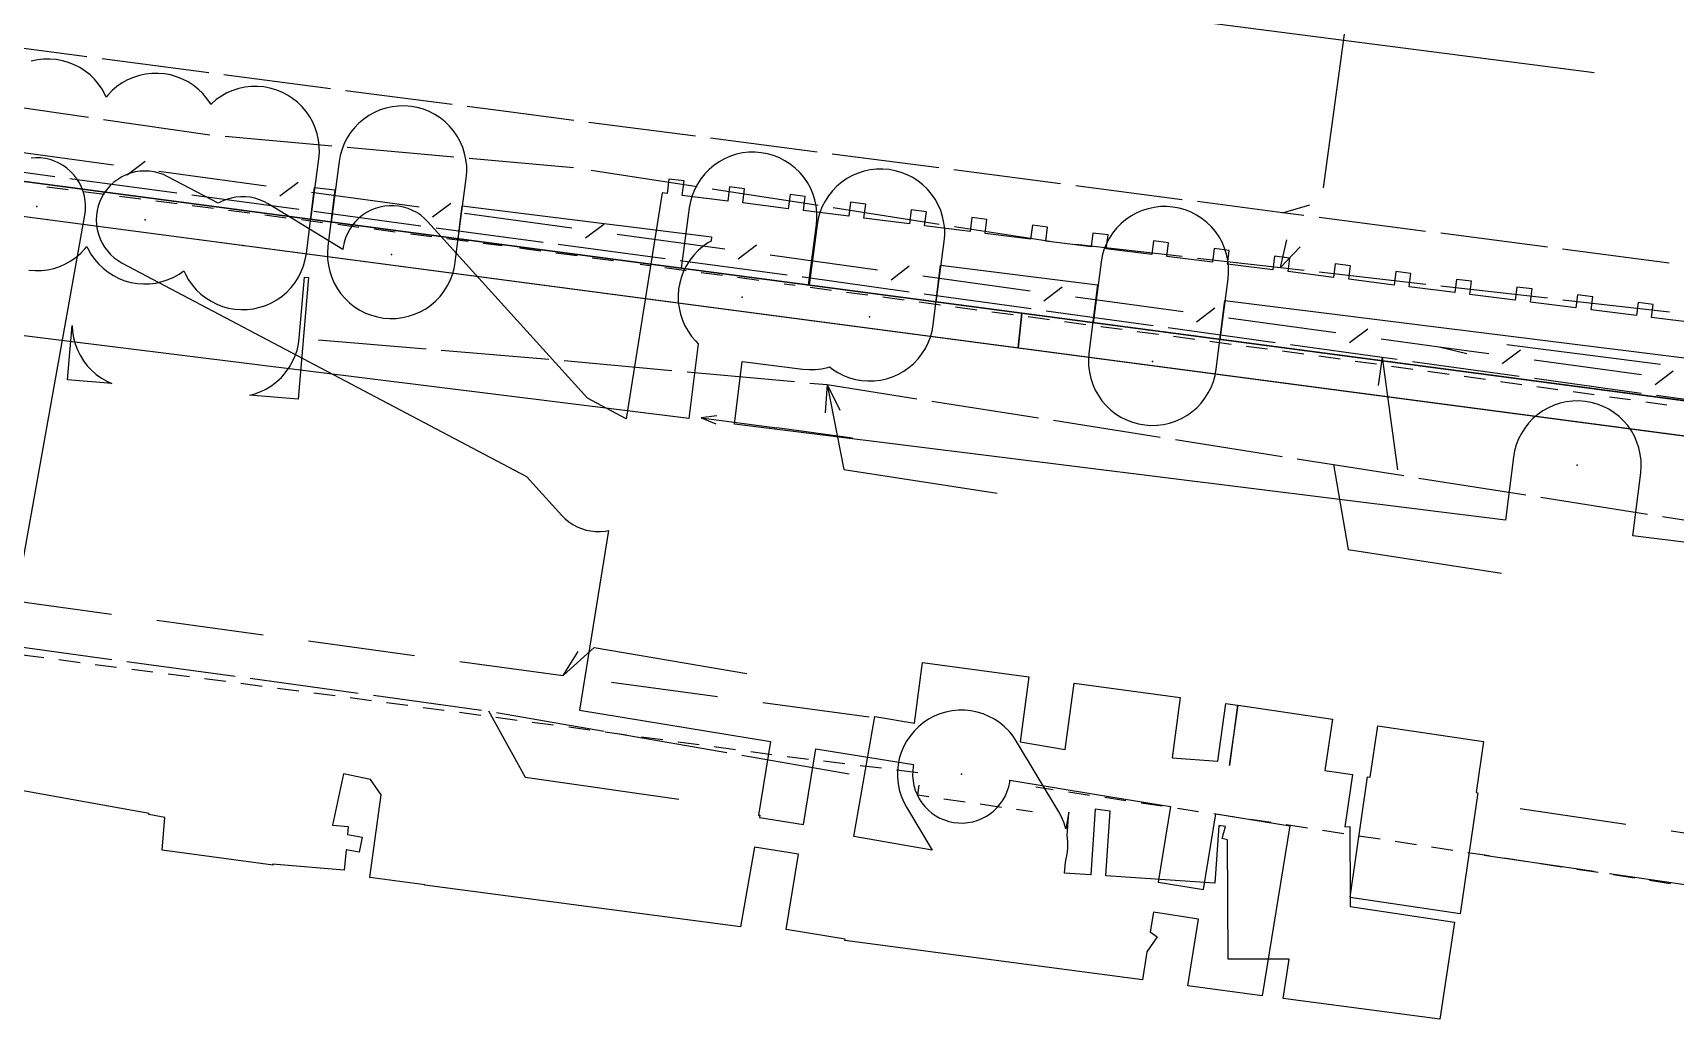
# Model space of a CAD drawing. Header units: metres. Extents: x -3782 to -2031, y 18790 to 19846.
# Drawn here: x -3374.6 to -3320.8, y 18904.9 to 18937.2 of the extents above; entities that cross this region are included whole.
import ezdxf

# ---------------------------------------------------------------- set-up
doc = ezdxf.new("R2010")
doc.units = ezdxf.units.M
for name, color, linetype in [('BOUNDARY', 7, 'Continuous'), ('CURB', 7, 'Continuous'), ('ELECTR_CABLE', 7, 'Continuous'), ('ELECTR_CABLE_COMM', 7, 'Continuous'), ('GRASS', 7, 'Continuous'), ('GROUND', 7, 'Continuous'), ('HEAT', 7, 'Continuous'), ('OVERHEAD_POWER_LINE', 7, 'Continuous'), ('ROAD', 7, 'Continuous'), ('SEWER', 7, 'Continuous'), ('TREE', 7, 'Continuous'), ('WATER_PIPELINE', 7, 'Continuous')]:
    doc.layers.add(name, color=color, linetype=linetype)

msp = doc.modelspace()

# ---------------------------------------------------------------- linework, layer by layer
at = {"layer": 'BOUNDARY'}
msp.add_lwpolyline([(-3282.067, 18918.894), (-3491.403, 18946.577), (-3498.417, 18947.192), (-3505.458, 18947.188), (-3512.471, 18946.565), (-3516.836, 18945.785), (-3517.957, 18945.65), (-3519.947, 18945.811), (-3549.93, 18949.758), (-3552.221, 18950.065), (-3554.135, 18950.418), (-3554.181, 18950.436), (-3560.29, 18953.261), (-3566.754, 18955.601), (-3573.395, 18957.376), (-3580.164, 18958.575), (-3582.693, 18958.912), (-3584.287, 18959.157), (-3615.528, 18964.605), (-3615.941, 18964.679), (-3635.722, 18968.342)], dxfattribs=at)
at = {"layer": 'CURB'}
for points in [[(-3373.46, 18932.043), (-3374.155, 18932.133)], [(-3372.269, 18931.889), (-3372.964, 18931.979)], [(-3371.078, 18931.735), (-3371.773, 18931.825)], [(-3369.887, 18931.582), (-3370.582, 18931.671)], [(-3368.696, 18931.428), (-3369.391, 18931.517)], [(-3367.505, 18931.274), (-3368.2, 18931.364)], [(-3366.314, 18931.12), (-3367.009, 18931.21)], [(-3365.123, 18930.966), (-3365.818, 18931.056)], [(-3363.932, 18930.813), (-3364.627, 18930.902)], [(-3362.741, 18930.659), (-3363.436, 18930.749)], [(-3361.549, 18930.505), (-3362.245, 18930.595)], [(-3360.358, 18930.351), (-3361.054, 18930.441)], [(-3359.243, 18930.207), (-3359.863, 18930.287)], [(-3357.977, 18930.036), (-3358.672, 18930.13)], [(-3356.787, 18929.875), (-3357.482, 18929.969)], [(-3355.597, 18929.714), (-3356.292, 18929.808)], [(-3354.407, 18929.553), (-3354.716, 18929.595)], [(-3353.217, 18929.392), (-3353.912, 18929.486)], [(-3352.027, 18929.232), (-3352.722, 18929.325)], [(-3350.837, 18929.071), (-3351.532, 18929.165)], [(-3349.647, 18928.91), (-3350, 18928.957)], [(-3348.457, 18928.749), (-3349.151, 18928.843)], [(-3347.267, 18928.588), (-3347.961, 18928.682)], [(-3346.077, 18928.427), (-3346.771, 18928.521)], [(-3344.887, 18928.266), (-3345.581, 18928.36)], [(-3343.697, 18928.105), (-3344.391, 18928.199)], [(-3342.507, 18927.944), (-3343.201, 18928.038)], [(-3341.316, 18927.783), (-3342.011, 18927.877)], [(-3340.126, 18927.623), (-3340.821, 18927.716)], [(-3338.936, 18927.462), (-3339.631, 18927.556)], [(-3337.746, 18927.301), (-3338.441, 18927.395)], [(-3336.556, 18927.14), (-3337.251, 18927.234)], [(-3335.366, 18926.979), (-3336.061, 18927.073)], [(-3334.176, 18926.818), (-3334.871, 18926.912)], [(-3332.986, 18926.657), (-3333.681, 18926.751)], [(-3331.796, 18926.493), (-3332.491, 18926.59)], [(-3330.607, 18926.325), (-3331.301, 18926.423)], [(-3329.418, 18926.158), (-3330.112, 18926.256)], [(-3328.229, 18925.991), (-3328.923, 18926.089)], [(-3327.04, 18925.824), (-3327.734, 18925.922)], [(-3325.85, 18925.657), (-3326.544, 18925.755)], [(-3324.661, 18925.49), (-3325.355, 18925.588)], [(-3323.472, 18925.323), (-3324.166, 18925.421)], [(-3322.283, 18925.156), (-3322.977, 18925.254)], [(-3321.093, 18924.989), (-3321.788, 18925.087)], [(-3374.953, 18916.804), (-3374.256, 18916.713)], [(-3373.76, 18916.648), (-3373.063, 18916.558)], [(-3372.567, 18916.493), (-3371.87, 18916.403)], [(-3371.374, 18916.338), (-3370.677, 18916.247)], [(-3370.181, 18916.183), (-3369.484, 18916.092)], [(-3368.988, 18916.027), (-3368.291, 18915.937)], [(-3367.795, 18915.872), (-3367.098, 18915.782)], [(-3366.602, 18915.717), (-3365.905, 18915.626)], [(-3365.409, 18915.562), (-3364.712, 18915.471)], [(-3364.216, 18915.404), (-3363.519, 18915.311)], [(-3363.024, 18915.244), (-3362.327, 18915.15)], [(-3361.832, 18915.083), (-3361.135, 18914.989)], [(-3360.639, 18914.922), (-3359.942, 18914.829)], [(-3359.447, 18914.762), (-3358.75, 18914.668)], [(-3358.255, 18914.601), (-3357.558, 18914.507)], [(-3357.062, 18914.44), (-3356.365, 18914.347)], [(-3355.87, 18914.28), (-3355.173, 18914.186)], [(-3354.678, 18914.119), (-3353.981, 18914.025)], [(-3353.485, 18913.958), (-3352.788, 18913.864)], [(-3352.293, 18913.798), (-3351.596, 18913.704)], [(-3351.101, 18913.637), (-3350.404, 18913.543)], [(-3349.908, 18913.477), (-3349.21, 18913.391)], [(-3348.714, 18913.33), (-3348.016, 18913.244)], [(-3347.52, 18913.183), (-3346.822, 18913.097)], [(-3346.326, 18913.036), (-3345.628, 18912.95)], [(-3345.597, 18912.534), (-3345.643, 18912.212)], [(-3345.643, 18912.212), (-3345.269, 18912.158)], [(-3341.759, 18912.474), (-3341.191, 18912.389)], [(-3340.697, 18912.315), (-3340.002, 18912.211)], [(-3344.774, 18912.088), (-3344.078, 18911.988)], [(-3343.583, 18911.918), (-3342.887, 18911.818)], [(-3342.392, 18911.748), (-3341.873, 18911.674)], [(-3339.507, 18912.137), (-3338.812, 18912.033)], [(-3338.317, 18911.959), (-3337.622, 18911.854)], [(-3337.127, 18911.78), (-3336.432, 18911.676)], [(-3335.938, 18911.602), (-3335.242, 18911.498)], [(-3334.748, 18911.423), (-3334.053, 18911.317)], [(-3333.559, 18911.241), (-3332.864, 18911.135)], [(-3332.369, 18911.06), (-3331.674, 18910.953)], [(-3331.18, 18910.878), (-3330.485, 18910.771)], [(-3329.991, 18910.696), (-3329.296, 18910.589)], [(-3328.801, 18910.514), (-3328.106, 18910.407)], [(-3327.612, 18910.332), (-3326.917, 18910.225)], [(-3326.423, 18910.15), (-3325.728, 18910.043)], [(-3325.234, 18909.968), (-3324.539, 18909.862)], [(-3324.044, 18909.786), (-3323.349, 18909.68)], [(-3322.855, 18909.604), (-3322.16, 18909.498)], [(-3321.666, 18909.422), (-3320.971, 18909.316)]]:
    msp.add_lwpolyline(points, dxfattribs=at)
at = {"layer": 'ELECTR_CABLE'}
for points in [[(-3332.345, 18932.111), (-3331.655, 18937.145)], [(-3372.839, 18936.401), (-3376.328, 18936.857)], [(-3368.853, 18935.879), (-3372.343, 18936.336)], [(-3364.868, 18935.358), (-3368.357, 18935.814)], [(-3376.266, 18934.924), (-3372.788, 18934.42)], [(-3360.882, 18934.836), (-3364.372, 18935.293)], [(-3372.293, 18934.349), (-3368.815, 18933.845)], [(-3359.453, 18934.649), (-3360.386, 18934.771)], [(-3356.896, 18934.316), (-3359.453, 18934.649)], [(-3352.911, 18933.797), (-3356.401, 18934.252)], [(-3368.318, 18933.799), (-3364.818, 18933.486)], [(-3348.925, 18933.278), (-3352.415, 18933.733)], [(-3364.32, 18933.442), (-3360.82, 18933.129)], [(-3344.939, 18932.759), (-3348.429, 18933.214)], [(-3377.398, 18932.959), (-3373.896, 18932.48)], [(-3360.322, 18933.084), (-3356.907, 18932.779)], [(-3356.328, 18932.689), (-3352.856, 18932.151)], [(-3340.953, 18932.24), (-3344.443, 18932.695)], [(-3373.401, 18932.412), (-3369.898, 18931.942)], [(-3336.967, 18931.721), (-3340.457, 18932.176)], [(-3369.402, 18931.875), (-3365.9, 18931.405)], [(-3352.362, 18932.075), (-3348.889, 18931.536)], [(-3333.687, 18931.294), (-3336.471, 18931.657)], [(-3333.687, 18931.294), (-3332.788, 18931.548)], [(-3365.404, 18931.339), (-3361.901, 18930.868)], [(-3348.395, 18931.46), (-3344.923, 18930.922)], [(-3332.981, 18931.202), (-3333.687, 18931.294)], [(-3328.996, 18930.683), (-3332.486, 18931.138)], [(-3361.406, 18930.802), (-3357.903, 18930.332)], [(-3344.428, 18930.845), (-3341.304, 18930.361)], [(-3325.01, 18930.164), (-3328.5, 18930.619)], [(-3357.407, 18930.265), (-3353.905, 18929.795)], [(-3340.457, 18930.264), (-3336.966, 18929.865)], [(-3333.754, 18929.499), (-3333.547, 18930.409)], [(-3333.754, 18929.499), (-3333.106, 18930.172)], [(-3321.024, 18929.645), (-3324.514, 18930.1)], [(-3353.409, 18929.728), (-3349.906, 18929.258)], [(-3336.469, 18929.809), (-3333.754, 18929.499)], [(-3333.754, 18929.499), (-3332.978, 18929.41)], [(-3349.411, 18929.192), (-3349.383, 18929.188)], [(-3349.383, 18929.188), (-3345.91, 18928.706)], [(-3332.481, 18929.353), (-3328.99, 18928.954)], [(-3328.493, 18928.898), (-3325.002, 18928.499)], [(-3345.415, 18928.638), (-3341.914, 18928.152)], [(-3324.505, 18928.442), (-3321.014, 18928.043)], [(-3341.419, 18928.083), (-3337.918, 18927.598)], [(-3337.423, 18927.529), (-3333.922, 18927.044)], [(-3365.257, 18927.133), (-3361.731, 18926.836)], [(-3361.233, 18926.794), (-3357.712, 18926.497)], [(-3333.427, 18926.975), (-3330.419, 18926.558)], [(-3357.209, 18926.451), (-3353.685, 18926.128)], [(-3330.419, 18926.558), (-3330.546, 18925.632)], [(-3330.419, 18926.558), (-3329.926, 18926.489)], [(-3330.419, 18926.558), (-3329.919, 18922.871)], [(-3329.431, 18926.421), (-3325.93, 18925.935)], [(-3353.187, 18926.082), (-3349.663, 18925.759)], [(-3349.165, 18925.713), (-3348.596, 18925.661)], [(-3348.596, 18925.661), (-3348.667, 18924.73)], [(-3348.596, 18925.661), (-3345.665, 18925.198)], [(-3348.596, 18925.661), (-3348.048, 18922.878)], [(-3348.596, 18925.661), (-3348.177, 18924.826)], [(-3325.435, 18925.866), (-3321.934, 18925.381)], [(-3345.171, 18925.12), (-3341.676, 18924.568)], [(-3321.439, 18925.312), (-3317.992, 18924.834)], [(-3341.182, 18924.49), (-3337.687, 18923.938)], [(-3337.193, 18923.86), (-3333.697, 18923.308)], [(-3333.203, 18923.23), (-3332.01, 18923.041)], [(-3332.01, 18923.041), (-3329.708, 18922.677)], [(-3332.01, 18923.041), (-3331.531, 18920.258)], [(-3348.048, 18922.878), (-3343.026, 18922.105)], [(-3329.214, 18922.599), (-3325.719, 18922.047)], [(-3325.225, 18921.969), (-3321.73, 18921.417)], [(-3321.236, 18921.339), (-3317.74, 18920.787)], [(-3331.531, 18920.258), (-3326.509, 18919.485)], [(-3375.507, 18918.613), (-3372.032, 18918.139)], [(-3370.546, 18917.936), (-3367.07, 18917.462)], [(-3375.568, 18917.143), (-3372.026, 18916.657)], [(-3365.584, 18917.26), (-3362.109, 18916.786)], [(-3357.247, 18916.123), (-3356.232, 18917.047)], [(-3356.232, 18917.047), (-3351.23, 18916.191)], [(-3371.531, 18916.589), (-3367.989, 18916.104)], [(-3360.623, 18916.583), (-3357.247, 18916.123)], [(-3357.247, 18916.123), (-3356.75, 18916.914)], [(-3367.494, 18916.036), (-3363.952, 18915.55)], [(-3363.457, 18915.482), (-3359.915, 18914.996)], [(-3355.661, 18915.909), (-3352.185, 18915.439)], [(-3359.686, 18914.965), (-3358.488, 18912.8)], [(-3359.421, 18914.919), (-3355.899, 18914.304)], [(-3350.699, 18915.239), (-3347.223, 18914.769)], [(-3355.407, 18914.218), (-3351.885, 18913.603)], [(-3351.393, 18913.517), (-3347.871, 18912.903)], [(-3358.488, 18912.8), (-3353.452, 18912.07)], [(-3325.903, 18911.772), (-3322.434, 18911.26)], [(-3320.95, 18911.041), (-3317.48, 18910.529)], [(-3323.471, 18909.701), (-3327.081, 18910.228)], [(-3319.368, 18909.102), (-3322.977, 18909.629)]]:
    msp.add_lwpolyline(points, dxfattribs=at)
for points in [[(-3365.588, 18929.168), (-3365.923, 18925.182), (-3367.512, 18925.316), (-3367.34, 18925.361), (-3367.147, 18925.433), (-3366.962, 18925.524), (-3366.787, 18925.633), (-3366.623, 18925.758), (-3366.473, 18925.898), (-3366.336, 18926.053), (-3366.216, 18926.22), (-3366.113, 18926.398), (-3366.027, 18926.586), (-3365.96, 18926.781), (-3365.913, 18926.982), (-3365.886, 18927.186), (-3365.718, 18929.179)], [(-3373.474, 18925.818), (-3373.324, 18927.593), (-3373.312, 18927.4), (-3373.279, 18927.197), (-3373.226, 18926.998), (-3373.154, 18926.805), (-3373.063, 18926.62), (-3372.955, 18926.444), (-3372.83, 18926.281), (-3372.689, 18926.13), (-3372.534, 18925.994), (-3372.367, 18925.873), (-3372.189, 18925.77), (-3372.027, 18925.696)], [(-3339.468, 18909.562), (-3339.325, 18911.685), (-3339.821, 18911.752), (-3339.966, 18909.596), (-3340.819, 18909.653), (-3340.795, 18910.01), (-3340.778, 18910.066), (-3340.737, 18910.268), (-3340.717, 18910.473), (-3340.717, 18910.679), (-3340.736, 18910.88), (-3340.685, 18911.649), (-3340.781, 18911.099), (-3340.836, 18911.284), (-3340.915, 18911.474), (-3341.012, 18911.656), (-3342.396, 18913.97), (-3342.51, 18914.141), (-3342.64, 18914.3), (-3342.786, 18914.446), (-3342.945, 18914.577), (-3343.116, 18914.692), (-3343.298, 18914.789), (-3343.488, 18914.868), (-3343.686, 18914.928), (-3343.888, 18914.969), (-3344.093, 18914.989), (-3344.299, 18914.989), (-3344.504, 18914.969), (-3344.706, 18914.929), (-3344.903, 18914.87), (-3345.094, 18914.791), (-3345.276, 18914.694), (-3345.447, 18914.58), (-3345.607, 18914.449), (-3345.752, 18914.304), (-3345.883, 18914.144), (-3345.998, 18913.973), (-3346.095, 18913.792), (-3346.174, 18913.601), (-3346.234, 18913.404), (-3346.275, 18913.202), (-3346.295, 18912.997), (-3346.295, 18912.791), (-3346.275, 18912.586), (-3346.235, 18912.384), (-3346.176, 18912.186), (-3346.097, 18911.996), (-3346, 18911.814), (-3345.154, 18910.398), (-3347.722, 18910.847), (-3347.035, 18914.787), (-3345.737, 18914.561), (-3345.469, 18916.551), (-3341.993, 18916.081), (-3342.28, 18913.958), (-3340.801, 18913.699), (-3340.506, 18915.881), (-3337.031, 18915.411), (-3337.299, 18913.425), (-3335.799, 18913.324), (-3335.544, 18915.211), (-3335.156, 18915.158), (-3335.424, 18913.176), (-3335.132, 18915.155), (-3332.049, 18914.7), (-3332.298, 18913.012), (-3331.39, 18912.879), (-3331.64, 18911.173), (-3331.484, 18911.174), (-3331.472, 18908.859), (-3330.896, 18912.807), (-3330.814, 18912.795), (-3330.565, 18914.481), (-3327.096, 18913.969), (-3327.344, 18912.288), (-3327.286, 18912.28), (-3327.865, 18908.322), (-3331.472, 18908.849), (-3331.471, 18908.558), (-3328.055, 18908.042), (-3328.534, 18904.865), (-3333.658, 18905.542), (-3333.462, 18906.836), (-3335.462, 18906.826), (-3335.482, 18910.74), (-3335.659, 18910.788), (-3335.554, 18911.174), (-3335.704, 18911.196), (-3335.774, 18911.205), (-3335.901, 18909.322)]]:
    msp.add_lwpolyline(points, close=True, dxfattribs=at)
at = {"layer": 'ELECTR_CABLE_COMM'}
for points in [[(-3375.49, 18933.342), (-3371.971, 18932.859)], [(-3371.527, 18932.53), (-3370.93, 18932.983)], [(-3370.485, 18932.655), (-3366.967, 18932.172)], [(-3366.522, 18931.843), (-3365.925, 18932.297)], [(-3365.481, 18931.968), (-3361.962, 18931.485)], [(-3361.518, 18931.157), (-3360.921, 18931.61)], [(-3360.476, 18931.281), (-3356.958, 18930.798)], [(-3356.513, 18930.47), (-3355.916, 18930.923)], [(-3355.472, 18930.595), (-3351.953, 18930.112)], [(-3351.509, 18929.783), (-3350.912, 18930.236)], [(-3350.467, 18929.908), (-3346.949, 18929.425)], [(-3346.504, 18929.097), (-3345.907, 18929.55)], [(-3345.463, 18929.221), (-3341.944, 18928.738)], [(-3341.5, 18928.41), (-3340.903, 18928.863)], [(-3340.458, 18928.534), (-3336.94, 18928.052)], [(-3336.495, 18927.723), (-3335.898, 18928.176)], [(-3335.454, 18927.848), (-3331.935, 18927.365)], [(-3331.491, 18927.036), (-3330.893, 18927.489)], [(-3330.449, 18927.161), (-3328.553, 18926.901)], [(-3328.553, 18926.901), (-3326.931, 18926.678)], [(-3328.553, 18926.901), (-3327.645, 18926.683)], [(-3326.486, 18926.35), (-3325.889, 18926.803)], [(-3326.341, 18926.979), (-3321.302, 18926.327)], [(-3325.444, 18926.474), (-3321.926, 18925.991)], [(-3321.481, 18925.663), (-3320.884, 18926.116)]]:
    msp.add_lwpolyline(points, dxfattribs=at)
at = {"layer": 'GRASS'}
for points in [[(-3403.909, 18936.15), (-3404.023, 18935.022), (-3342.339, 18926.864), (-3342.224, 18927.998)], [(-3342.224, 18927.998), (-3342.339, 18926.864), (-3281.921, 18918.874), (-3231.384, 18912.002), (-3229.798, 18911.253), (-3228.566, 18910.067), (-3227.769, 18908.553), (-3227.49, 18906.821), (-3226.606, 18906.706), (-3226.78, 18909.074), (-3227.81, 18911.121), (-3229.53, 18912.635), (-3231.776, 18913.403)]]:
    msp.add_lwpolyline(points, close=True, dxfattribs=at)
at = {"layer": 'GROUND'}
msp.add_lwpolyline([(-3282.067, 18918.894), (-3491.403, 18946.577), (-3498.417, 18947.192), (-3505.458, 18947.188), (-3512.471, 18946.565), (-3516.836, 18945.785), (-3517.957, 18945.65), (-3519.751, 18945.795), (-3519.021, 18951.356), (-3524.605, 18952.099), (-3496.164, 18948.341), (-3420.198, 18938.302), (-3403.909, 18936.15), (-3342.224, 18927.998), (-3266.39, 18917.977)], dxfattribs=at)
at = {"layer": 'HEAT'}
msp.add_lwpolyline([(-3430.791, 18949.766), (-3323.481, 18935.891)], dxfattribs=at)
at = {"layer": 'OVERHEAD_POWER_LINE'}
for points in [[(-3352.212, 18924.638), (-3352.724, 18924.57)], [(-3352.724, 18924.57), (-3350.245, 18924.247)], [(-3352.724, 18924.57), (-3352.245, 18924.372)], [(-3347.768, 18923.91), (-3350.245, 18924.247)]]:
    msp.add_lwpolyline(points, dxfattribs=at)
at = {"layer": 'ROAD'}
msp.add_lwpolyline([(-3266.39, 18917.977), (-3335.726, 18927.139), (-3335.464, 18929.122), (-3335.447, 18929.327), (-3335.45, 18929.533), (-3335.474, 18929.738), (-3335.517, 18929.94), (-3335.58, 18930.136), (-3335.662, 18930.325), (-3335.762, 18930.505), (-3335.879, 18930.675), (-3336.012, 18930.832), (-3336.16, 18930.975), (-3336.322, 18931.103), (-3336.495, 18931.215), (-3336.678, 18931.309), (-3336.87, 18931.385), (-3337.068, 18931.442), (-3337.271, 18931.479), (-3337.476, 18931.496), (-3337.682, 18931.493), (-3337.887, 18931.469), (-3338.088, 18931.426), (-3338.285, 18931.363), (-3338.474, 18931.281), (-3338.654, 18931.181), (-3338.823, 18931.064), (-3338.981, 18930.93), (-3339.124, 18930.782), (-3339.252, 18930.621), (-3339.364, 18930.448), (-3339.458, 18930.265), (-3339.534, 18930.073), (-3339.591, 18929.875), (-3339.628, 18929.672), (-3339.89, 18927.689), (-3342.224, 18927.998), (-3345.024, 18928.368), (-3344.762, 18930.351), (-3344.745, 18930.556), (-3344.748, 18930.762), (-3344.772, 18930.967), (-3344.815, 18931.168), (-3344.878, 18931.365), (-3344.96, 18931.554), (-3345.06, 18931.734), (-3345.177, 18931.903), (-3345.31, 18932.061), (-3345.458, 18932.204), (-3345.62, 18932.332), (-3345.793, 18932.444), (-3345.976, 18932.538), (-3346.168, 18932.614), (-3346.366, 18932.671), (-3346.569, 18932.708), (-3346.774, 18932.725), (-3346.98, 18932.721), (-3347.185, 18932.698), (-3347.386, 18932.654), (-3347.583, 18932.592), (-3347.772, 18932.51), (-3347.952, 18932.41), (-3348.121, 18932.292), (-3348.279, 18932.159), (-3348.422, 18932.011), (-3348.55, 18931.85), (-3348.662, 18931.677), (-3348.756, 18931.493), (-3348.832, 18931.302), (-3348.889, 18931.104), (-3348.926, 18930.901), (-3349.188, 18928.918), (-3349.209, 18928.921), (-3348.947, 18930.904), (-3348.93, 18931.109), (-3348.933, 18931.315), (-3348.957, 18931.52), (-3349, 18931.721), (-3349.063, 18931.918), (-3349.145, 18932.107), (-3349.245, 18932.287), (-3349.362, 18932.456), (-3349.495, 18932.614), (-3349.643, 18932.757), (-3349.805, 18932.885), (-3349.978, 18932.997), (-3350.161, 18933.091), (-3350.353, 18933.167), (-3350.551, 18933.224), (-3350.754, 18933.261), (-3350.959, 18933.278), (-3351.165, 18933.274), (-3351.37, 18933.251), (-3351.571, 18933.208), (-3351.767, 18933.145), (-3351.957, 18933.063), (-3352.137, 18932.963), (-3352.306, 18932.845), (-3352.463, 18932.712), (-3352.607, 18932.564), (-3352.735, 18932.403), (-3352.847, 18932.23), (-3352.941, 18932.046), (-3353.017, 18931.855), (-3353.074, 18931.657), (-3353.111, 18931.454), (-3353.373, 18929.471), (-3360.678, 18930.437), (-3360.416, 18932.419), (-3360.399, 18932.625), (-3360.402, 18932.831), (-3360.426, 18933.036), (-3360.469, 18933.237), (-3360.532, 18933.433), (-3360.614, 18933.622), (-3360.714, 18933.803), (-3360.831, 18933.972), (-3360.964, 18934.129), (-3361.112, 18934.273), (-3361.274, 18934.401), (-3361.447, 18934.513), (-3361.63, 18934.607), (-3361.822, 18934.683), (-3362.02, 18934.739), (-3362.223, 18934.776), (-3362.428, 18934.793), (-3362.634, 18934.79), (-3362.839, 18934.767), (-3363.04, 18934.723), (-3363.237, 18934.66), (-3363.426, 18934.578), (-3363.606, 18934.478), (-3363.775, 18934.361), (-3363.933, 18934.228), (-3364.076, 18934.08), (-3364.204, 18933.919), (-3364.316, 18933.745), (-3364.41, 18933.562), (-3364.486, 18933.371), (-3364.543, 18933.172), (-3364.58, 18932.97), (-3364.842, 18930.987), (-3365.506, 18931.075), (-3365.244, 18933.057), (-3365.227, 18933.263), (-3365.231, 18933.469), (-3365.254, 18933.674), (-3365.298, 18933.875), (-3365.36, 18934.071), (-3365.442, 18934.26), (-3365.542, 18934.441), (-3365.66, 18934.61), (-3365.793, 18934.767), (-3365.941, 18934.911), (-3366.102, 18935.039), (-3366.275, 18935.151), (-3366.459, 18935.245), (-3366.65, 18935.321), (-3366.848, 18935.378), (-3367.051, 18935.415), (-3367.256, 18935.431), (-3367.463, 18935.428), (-3367.667, 18935.405), (-3367.869, 18935.361), (-3368.065, 18935.298), (-3368.254, 18935.217), (-3368.434, 18935.116), (-3368.604, 18934.999), (-3368.761, 18934.866), (-3368.782, 18934.845), (-3368.796, 18934.871), (-3368.913, 18935.04), (-3369.046, 18935.197), (-3369.194, 18935.341), (-3369.356, 18935.469), (-3369.529, 18935.581), (-3369.712, 18935.675), (-3369.904, 18935.751), (-3370.102, 18935.807), (-3370.305, 18935.844), (-3370.51, 18935.861), (-3370.716, 18935.858), (-3370.921, 18935.835), (-3371.122, 18935.791), (-3371.318, 18935.728), (-3371.508, 18935.646), (-3371.688, 18935.546), (-3371.857, 18935.429), (-3372.014, 18935.296), (-3372.158, 18935.148), (-3372.208, 18935.085), (-3372.239, 18935.159), (-3372.339, 18935.339), (-3372.457, 18935.508), (-3372.59, 18935.666), (-3372.738, 18935.809), (-3372.899, 18935.937), (-3373.072, 18936.049), (-3373.256, 18936.143), (-3373.447, 18936.219), (-3373.645, 18936.276), (-3373.848, 18936.313), (-3374.054, 18936.33), (-3374.26, 18936.326), (-3374.464, 18936.303), (-3374.666, 18936.26)], dxfattribs=at)
at = {"layer": 'SEWER'}
for points in [[(-3320.107, 18927.674), (-3321.595, 18927.861), (-3321.541, 18928.289), (-3322.037, 18928.352), (-3322.091, 18927.924), (-3323.579, 18928.111), (-3323.525, 18928.542), (-3324.021, 18928.605), (-3324.075, 18928.174), (-3325.563, 18928.361), (-3325.509, 18928.794), (-3326.005, 18928.858), (-3326.06, 18928.424), (-3327.548, 18928.611), (-3327.493, 18929.047), (-3327.989, 18929.11), (-3328.044, 18928.674), (-3329.532, 18928.861), (-3329.477, 18929.3), (-3329.973, 18929.363), (-3330.028, 18928.924), (-3331.516, 18929.111), (-3331.461, 18929.553), (-3331.957, 18929.616), (-3332.012, 18929.174), (-3333.501, 18929.362), (-3333.445, 18929.806), (-3333.941, 18929.869), (-3333.997, 18929.424), (-3335.485, 18929.612), (-3335.429, 18930.059), (-3335.925, 18930.122), (-3335.981, 18929.674), (-3337.469, 18929.862), (-3337.413, 18930.311), (-3337.909, 18930.375), (-3337.965, 18929.924), (-3339.454, 18930.112), (-3339.397, 18930.564), (-3339.893, 18930.627), (-3339.95, 18930.174), (-3341.438, 18930.362), (-3341.381, 18930.817), (-3341.877, 18930.88), (-3341.934, 18930.424), (-3343.422, 18930.612), (-3343.364, 18931.07), (-3343.86, 18931.133), (-3343.918, 18930.674), (-3345.407, 18930.862), (-3345.348, 18931.323), (-3345.844, 18931.386), (-3345.903, 18930.924), (-3347.391, 18931.112), (-3347.332, 18931.576), (-3347.828, 18931.639), (-3347.887, 18931.175), (-3349.375, 18931.362), (-3349.316, 18931.828), (-3349.812, 18931.892), (-3349.871, 18931.425), (-3351.359, 18931.612), (-3351.3, 18932.081), (-3351.796, 18932.144), (-3351.855, 18931.675), (-3353.344, 18931.862), (-3353.284, 18932.334), (-3353.78, 18932.397), (-3353.84, 18931.925), (-3353.998, 18931.945), (-3355.179, 18924.543), (-3356.445, 18925.211), (-3361.677, 18930.998), (-3361.788, 18931.109), (-3361.909, 18931.209), (-3362.04, 18931.296), (-3362.178, 18931.37), (-3362.323, 18931.431), (-3362.473, 18931.476), (-3362.627, 18931.507), (-3362.784, 18931.523), (-3362.941, 18931.523), (-3363.097, 18931.508), (-3363.251, 18931.477), (-3363.401, 18931.432), (-3363.546, 18931.372), (-3363.685, 18931.298), (-3363.816, 18931.211), (-3363.937, 18931.112), (-3364.048, 18931.001), (-3364.148, 18930.879), (-3364.235, 18930.749), (-3364.309, 18930.611), (-3364.37, 18930.466), (-3364.415, 18930.315), (-3364.446, 18930.161), (-3364.454, 18930.087), (-3366.904, 18931.583), (-3367.042, 18931.658), (-3367.186, 18931.72), (-3367.336, 18931.767), (-3367.49, 18931.798), (-3367.646, 18931.815), (-3367.803, 18931.816), (-3367.959, 18931.802), (-3368.114, 18931.773), (-3368.264, 18931.729), (-3368.41, 18931.67), (-3368.539, 18931.602), (-3370.189, 18932.474), (-3370.332, 18932.541), (-3370.48, 18932.593), (-3370.632, 18932.631), (-3370.788, 18932.653), (-3370.944, 18932.66), (-3371.101, 18932.651), (-3371.256, 18932.628), (-3371.409, 18932.589), (-3371.556, 18932.535), (-3371.698, 18932.467), (-3371.832, 18932.386), (-3371.958, 18932.292), (-3372.074, 18932.186), (-3372.178, 18932.069), (-3372.271, 18931.942), (-3372.352, 18931.807), (-3372.418, 18931.665), (-3372.47, 18931.517), (-3372.508, 18931.364), (-3372.53, 18931.209), (-3372.537, 18931.052), (-3372.528, 18930.895), (-3372.505, 18930.74), (-3372.466, 18930.588), (-3372.412, 18930.44), (-3372.344, 18930.299), (-3372.263, 18930.165), (-3372.169, 18930.039), (-3372.063, 18929.923), (-3371.946, 18929.818), (-3371.819, 18929.725), (-3371.684, 18929.645), (-3358.439, 18922.646), (-3357.287, 18921.372), (-3357.176, 18921.261), (-3357.055, 18921.161), (-3356.925, 18921.074), (-3356.786, 18921), (-3356.641, 18920.94), (-3356.491, 18920.894), (-3356.337, 18920.863), (-3356.181, 18920.847), (-3356.024, 18920.847), (-3355.867, 18920.862), (-3355.763, 18920.883), (-3356.704, 18914.986), (-3350.454, 18913.969), (-3350.847, 18911.555), (-3350.8, 18911.547), (-3350.812, 18911.479), (-3349.377, 18911.245), (-3348.973, 18913.729), (-3345.768, 18913.207), (-3345.777, 18913.149), (-3345.795, 18912.993), (-3345.797, 18912.836), (-3345.784, 18912.679), (-3345.755, 18912.525), (-3345.712, 18912.374), (-3345.654, 18912.228), (-3345.582, 18912.089), (-3345.496, 18911.957), (-3345.398, 18911.834), (-3345.289, 18911.722), (-3345.169, 18911.62), (-3345.04, 18911.531), (-3344.902, 18911.455), (-3344.758, 18911.393), (-3344.609, 18911.345), (-3344.455, 18911.313), (-3344.299, 18911.295), (-3344.142, 18911.293), (-3343.985, 18911.306), (-3343.831, 18911.334), (-3343.68, 18911.378), (-3343.534, 18911.436), (-3343.395, 18911.508), (-3343.263, 18911.593), (-3343.14, 18911.691), (-3343.028, 18911.801), (-3342.926, 18911.921), (-3342.837, 18912.05), (-3342.761, 18912.187), (-3342.699, 18912.332), (-3342.651, 18912.481), (-3342.619, 18912.635), (-3342.609, 18912.693), (-3339.771, 18912.231), (-3337.35, 18911.839), (-3337.753, 18909.355), (-3336.272, 18909.115), (-3335.869, 18911.598), (-3333.448, 18911.205), (-3334.352, 18905.634), (-3336.785, 18905.956), (-3336.431, 18908.137), (-3337.912, 18908.377), (-3338.017, 18907.726), (-3337.784, 18907.565), (-3338.123, 18907.074), (-3338.273, 18906.153), (-3348.015, 18907.441), (-3348.006, 18907.492), (-3349.937, 18907.806), (-3349.536, 18910.268), (-3350.981, 18910.503), (-3351.434, 18907.893), (-3361.772, 18909.26), (-3361.775, 18909.266), (-3363.576, 18909.513), (-3363.489, 18910.153), (-3363.488, 18910.155), (-3363.206, 18912.216), (-3363.552, 18912.716), (-3364.435, 18912.905), (-3364.793, 18911.228), (-3364.288, 18911.184), (-3364.311, 18910.915), (-3363.831, 18910.829), (-3363.919, 18910.337), (-3364.355, 18910.415), (-3364.413, 18909.744), (-3366.757, 18909.948), (-3366.736, 18909.917), (-3370.379, 18910.398), (-3370.285, 18911.476), (-3370.809, 18911.569), (-3370.803, 18911.606), (-3376.333, 18912.598)], [(-3376.167, 18913.07), (-3372.91, 18931.212), (-3372.89, 18931.368), (-3372.885, 18931.525), (-3372.896, 18931.681), (-3372.922, 18931.836), (-3372.963, 18931.988), (-3373.018, 18932.135), (-3373.088, 18932.275), (-3373.171, 18932.408), (-3373.267, 18932.533), (-3373.375, 18932.647), (-3373.493, 18932.75), (-3373.621, 18932.842), (-3373.757, 18932.92), (-3373.9, 18932.984), (-3374.049, 18933.034), (-3374.202, 18933.07), (-3374.358, 18933.09), (-3374.515, 18933.095), (-3374.671, 18933.084)]]:
    msp.add_lwpolyline(points, dxfattribs=at)
at = {"layer": 'TREE'}
for p in [(-3374.484, 18931.495), (-3370.937, 18931.06), (-3367.738, 18930.218), (-3362.864, 18929.925), (-3351.379, 18928.529), (-3347.207, 18927.879), (-3337.938, 18926.423), (-3324.034, 18923.025), (-3344.198, 18912.892)]:
    msp.add_point(p, dxfattribs=at)
at = {"layer": 'WATER_PIPELINE'}
for points in [[(-3374.744, 18929.411), (-3374.539, 18929.395), (-3374.333, 18929.4), (-3374.128, 18929.425), (-3373.927, 18929.47), (-3373.731, 18929.535), (-3373.543, 18929.618), (-3373.363, 18929.719), (-3373.195, 18929.838), (-3373.038, 18929.972), (-3372.896, 18930.121), (-3372.845, 18930.188), (-3372.814, 18930.118), (-3372.712, 18929.938), (-3372.594, 18929.77), (-3372.459, 18929.613), (-3372.31, 18929.471), (-3372.148, 18929.344), (-3371.974, 18929.234), (-3371.79, 18929.141), (-3371.598, 18929.066), (-3371.399, 18929.011), (-3371.196, 18928.976), (-3370.991, 18928.96), (-3370.785, 18928.965), (-3370.58, 18928.99), (-3370.379, 18929.035), (-3370.183, 18929.1), (-3369.995, 18929.183), (-3369.815, 18929.284), (-3369.665, 18929.39), (-3369.615, 18929.276), (-3369.513, 18929.096), (-3369.395, 18928.928), (-3369.26, 18928.771), (-3369.111, 18928.629), (-3368.949, 18928.502), (-3368.775, 18928.392), (-3368.591, 18928.299), (-3368.399, 18928.224), (-3368.2, 18928.169), (-3367.997, 18928.134), (-3367.792, 18928.118), (-3367.586, 18928.123), (-3367.381, 18928.148), (-3367.18, 18928.193), (-3366.984, 18928.258), (-3366.796, 18928.341), (-3366.616, 18928.442), (-3366.448, 18928.561), (-3366.291, 18928.695), (-3366.149, 18928.844), (-3366.022, 18929.007), (-3365.912, 18929.181), (-3365.819, 18929.365), (-3365.745, 18929.557), (-3365.689, 18929.756), (-3365.654, 18929.959), (-3365.385, 18932.121), (-3364.717, 18932.038), (-3364.948, 18930.184), (-3364.963, 18929.979), (-3364.958, 18929.773), (-3364.933, 18929.568), (-3364.888, 18929.367), (-3364.824, 18929.171), (-3364.741, 18928.983), (-3364.639, 18928.803), (-3364.521, 18928.635), (-3364.386, 18928.478), (-3364.237, 18928.336), (-3364.075, 18928.209), (-3363.901, 18928.099), (-3363.717, 18928.006), (-3363.525, 18927.931), (-3363.326, 18927.876), (-3363.123, 18927.841), (-3362.918, 18927.825), (-3362.712, 18927.83), (-3362.507, 18927.855), (-3362.306, 18927.9), (-3362.11, 18927.965), (-3361.922, 18928.048), (-3361.742, 18928.149), (-3361.574, 18928.268), (-3361.417, 18928.402), (-3361.275, 18928.551), (-3361.148, 18928.714), (-3361.038, 18928.888), (-3360.945, 18929.072), (-3360.871, 18929.264), (-3360.815, 18929.463), (-3360.78, 18929.666), (-3360.549, 18931.52), (-3352.382, 18930.504), (-3352.4, 18930.361), (-3352.501, 18930.304), (-3352.669, 18930.186), (-3352.825, 18930.051), (-3352.968, 18929.902), (-3353.095, 18929.74), (-3353.205, 18929.566), (-3353.298, 18929.382), (-3353.372, 18929.19), (-3353.427, 18928.991), (-3353.463, 18928.788), (-3353.478, 18928.583), (-3353.473, 18928.377), (-3353.448, 18928.172), (-3353.403, 18927.971), (-3353.339, 18927.775), (-3353.256, 18927.587), (-3353.154, 18927.407), (-3353.036, 18927.239), (-3352.901, 18927.082), (-3352.817, 18927.002), (-3353.122, 18924.55), (-3390.54, 18929.205)], [(-3314.217, 18919.71), (-3322.207, 18920.704), (-3321.951, 18922.766), (-3321.936, 18922.971), (-3321.94, 18923.177), (-3321.965, 18923.382), (-3322.01, 18923.583), (-3322.075, 18923.779), (-3322.158, 18923.967), (-3322.259, 18924.146), (-3322.378, 18924.315), (-3322.512, 18924.471), (-3322.662, 18924.614), (-3322.824, 18924.74), (-3322.998, 18924.851), (-3323.182, 18924.944), (-3323.374, 18925.018), (-3323.573, 18925.073), (-3323.776, 18925.109), (-3323.981, 18925.124), (-3324.187, 18925.119), (-3324.392, 18925.094), (-3324.593, 18925.049), (-3324.789, 18924.985), (-3324.977, 18924.902), (-3325.156, 18924.8), (-3325.325, 18924.682), (-3325.481, 18924.547), (-3325.624, 18924.398), (-3325.751, 18924.236), (-3325.861, 18924.062), (-3325.954, 18923.878), (-3326.028, 18923.686), (-3326.083, 18923.487), (-3326.119, 18923.284), (-3326.375, 18921.222), (-3351.634, 18924.365), (-3351.379, 18926.413), (-3349.394, 18926.166), (-3349.189, 18926.15), (-3348.983, 18926.155), (-3348.778, 18926.18), (-3348.577, 18926.225), (-3348.521, 18926.244), (-3348.418, 18926.163), (-3348.244, 18926.053), (-3348.06, 18925.96), (-3347.868, 18925.885), (-3347.669, 18925.83), (-3347.466, 18925.795), (-3347.261, 18925.779), (-3347.055, 18925.784), (-3346.85, 18925.809), (-3346.649, 18925.854), (-3346.453, 18925.919), (-3346.265, 18926.002), (-3346.085, 18926.103), (-3345.917, 18926.222), (-3345.76, 18926.356), (-3345.618, 18926.505), (-3345.491, 18926.668), (-3345.381, 18926.842), (-3345.288, 18927.026), (-3345.214, 18927.218), (-3345.158, 18927.417), (-3345.123, 18927.62), (-3344.88, 18929.571), (-3339.743, 18928.932), (-3340.023, 18926.682), (-3340.038, 18926.477), (-3340.033, 18926.271), (-3340.008, 18926.066), (-3339.963, 18925.865), (-3339.899, 18925.669), (-3339.816, 18925.481), (-3339.714, 18925.301), (-3339.596, 18925.133), (-3339.461, 18924.976), (-3339.312, 18924.834), (-3339.15, 18924.707), (-3338.976, 18924.597), (-3338.792, 18924.504), (-3338.6, 18924.429), (-3338.401, 18924.374), (-3338.198, 18924.339), (-3337.993, 18924.323), (-3337.787, 18924.328), (-3337.582, 18924.353), (-3337.381, 18924.398), (-3337.185, 18924.463), (-3336.997, 18924.546), (-3336.817, 18924.647), (-3336.649, 18924.766), (-3336.492, 18924.9), (-3336.35, 18925.049), (-3336.223, 18925.212), (-3336.113, 18925.386), (-3336.02, 18925.57), (-3335.946, 18925.762), (-3335.89, 18925.961), (-3335.855, 18926.164), (-3335.575, 18928.413), (-3315.349, 18925.897)]]:
    msp.add_lwpolyline(points, dxfattribs=at)

doc.saveas('drawing.dxf')
